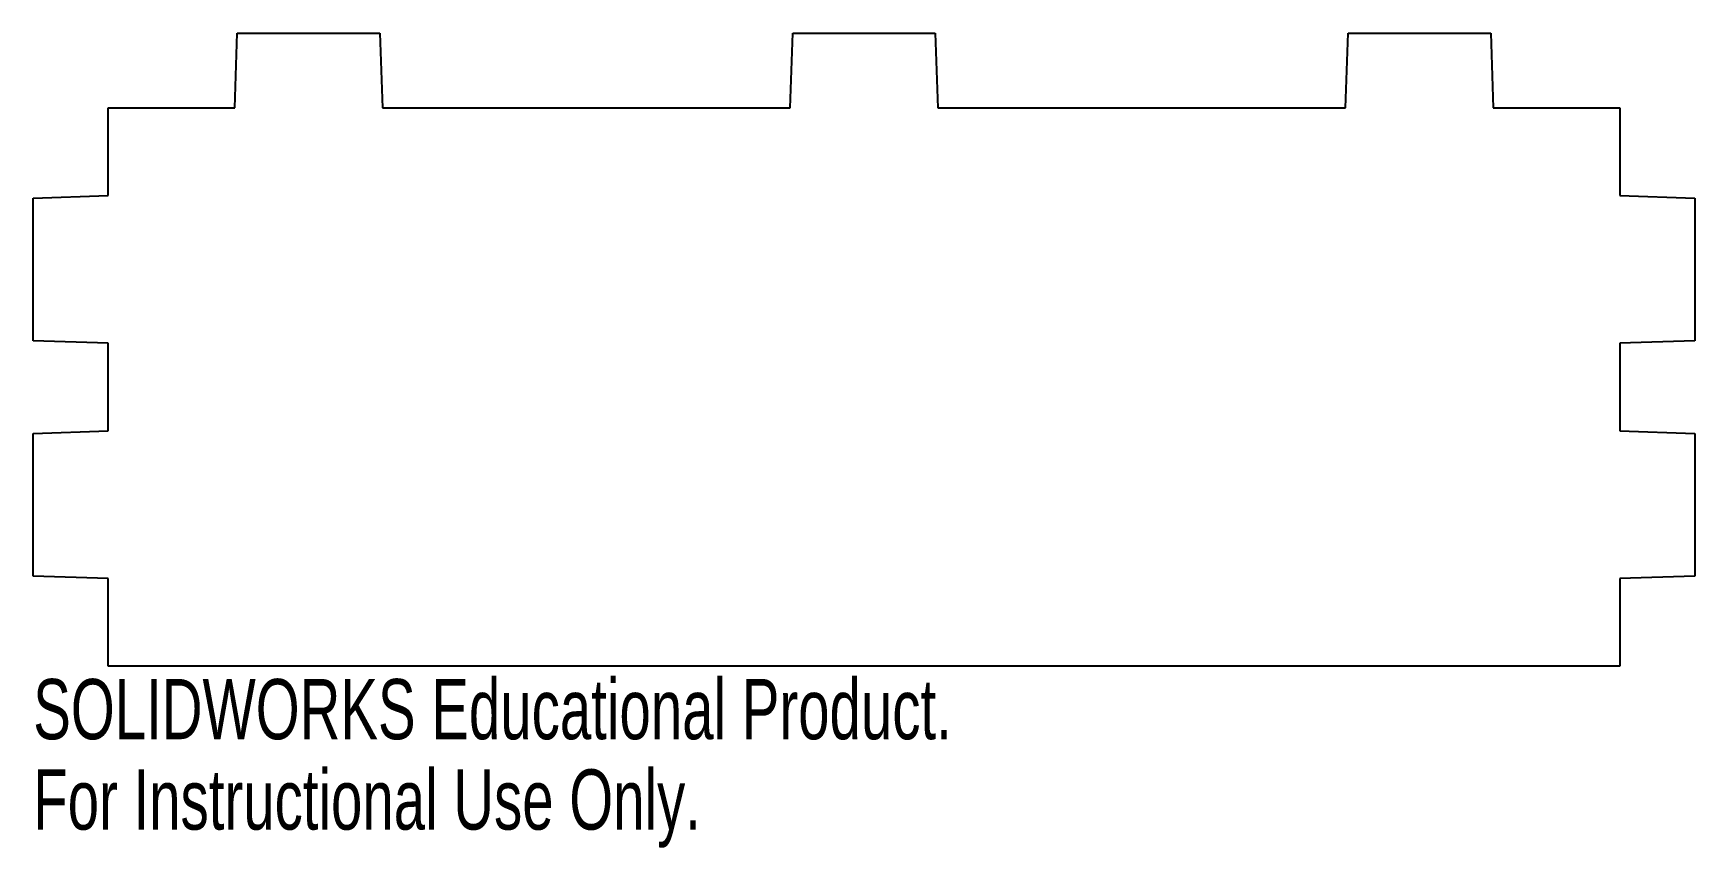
# Model space of a CAD drawing. Header units: inches. Extents: x -2.62 to 2.62, y -0.57 to 2.
import ezdxf

# ---------------------------------------------------------------- set-up
doc = ezdxf.new("R2010")
doc.units = ezdxf.units.IN
doc.header["$MEASUREMENT"] = 0
doc.styles.add('SLDTEXTSTYLE0', font='TXT', dxfattribs={"width": 0.7})

msp = doc.modelspace()

# ---------------------------------------------------------------- linework, layer by layer
at = {"color": 7, "linetype": 'Continuous', "lineweight": 25}
for p, q in [((-1.9873, 1.7638), (-1.979, 2)), ((-1.979, 2), (-1.529, 2)), ((-1.529, 2), (-1.5208, 1.7638)), ((-0.2332, 1.7638), (-0.225, 2)), ((-0.225, 2), (0.225, 2)), ((0.225, 2), (0.2332, 1.7638)), ((1.5208, 1.7638), (1.529, 2)), ((1.529, 2), (1.979, 2)), ((1.979, 2), (1.9873, 1.7638)), ((-2.3873, 1.7638), (-1.9873, 1.7638)), ((-2.3873, 1.4869), (-2.3873, 1.7638)), ((-1.5208, 1.7638), (-0.2332, 1.7638)), ((0.2332, 1.7638), (1.5208, 1.7638)), ((1.9873, 1.7638), (2.3873, 1.7638)), ((2.3873, 1.7638), (2.3873, 1.4869)), ((-2.6235, 1.4786), (-2.3873, 1.4869)), ((-2.6235, 1.0286), (-2.6235, 1.4786)), ((2.3873, 1.4869), (2.6235, 1.4786)), ((2.6235, 1.4786), (2.6235, 1.0286)), ((-2.3873, 1.0204), (-2.6235, 1.0286)), ((-2.3873, 0.7434), (-2.3873, 1.0204)), ((2.6235, 1.0286), (2.3873, 1.0204)), ((2.3873, 1.0204), (2.3873, 0.7434)), ((-2.6235, 0.7352), (-2.3873, 0.7434)), ((-2.6235, 0.2852), (-2.6235, 0.7352)), ((2.3873, 0.7434), (2.6235, 0.7352)), ((2.6235, 0.7352), (2.6235, 0.2852)), ((-2.3873, 0.2769), (-2.6235, 0.2852)), ((-2.3873, 0), (-2.3873, 0.2769)), ((2.6235, 0.2852), (2.3873, 0.2769)), ((2.3873, 0.2769), (2.3873, 0)), ((2.3873, 0), (-2.3873, 0))]:
    msp.add_line(p, q, dxfattribs=at)

# ---------------------------------------------------------------- texts
at = {"color": 7, "linetype": 'Continuous', "char_height": 0.1903, "attachment_point": 1, "style": 'SLDTEXTSTYLE0'}
for s, insert in [('SOLIDWORKS Educational Product.', (-2.6235, -0.0401)), ('For Instructional Use Only.', (-2.6235, -0.3256))]:
    msp.add_mtext(s, dxfattribs=dict(at, insert=insert))

doc.saveas('drawing.dxf')
